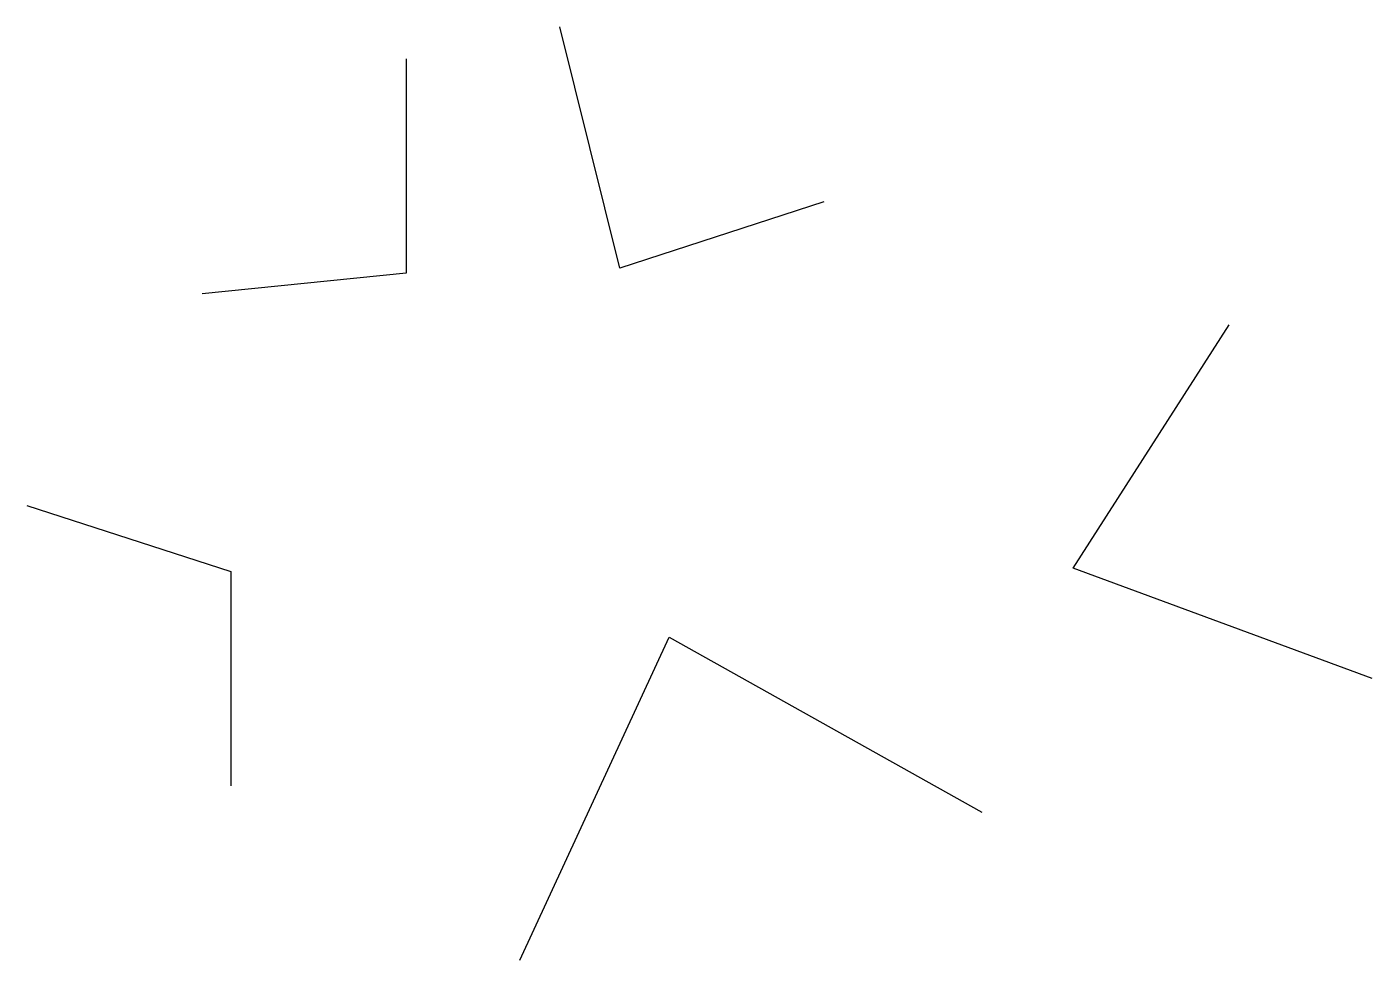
# Model space of a CAD drawing. Header units: millimetres. Extents: x 278 to 434, y 203 to 311.
import ezdxf

# ---------------------------------------------------------------- set-up
doc = ezdxf.new("R2010")
doc.units = ezdxf.units.MM
doc.layers.add('粗实线', color=2, linetype='Continuous', lineweight=30)

msp = doc.modelspace()

# ---------------------------------------------------------------- linework, layer by layer
at = {"layer": '粗实线'}
for p, q in [((346.7, 283.41), (339.76, 311.33)), ((321.96, 307.64), (321.96, 282.83)), ((370.29, 291.08), (346.7, 283.41)), ((321.96, 282.83), (298.37, 280.43)), ((399.18, 248.65), (417.24, 276.82)), ((278.07, 255.93), (301.66, 248.27)), ((301.66, 248.27), (301.66, 223.46)), ((433.77, 235.89), (399.18, 248.65)), ((335.11, 203.28), (352.42, 240.67)), ((352.42, 240.67), (388.6, 220.42))]:
    msp.add_line(p, q, dxfattribs=at)

doc.saveas('drawing.dxf')
